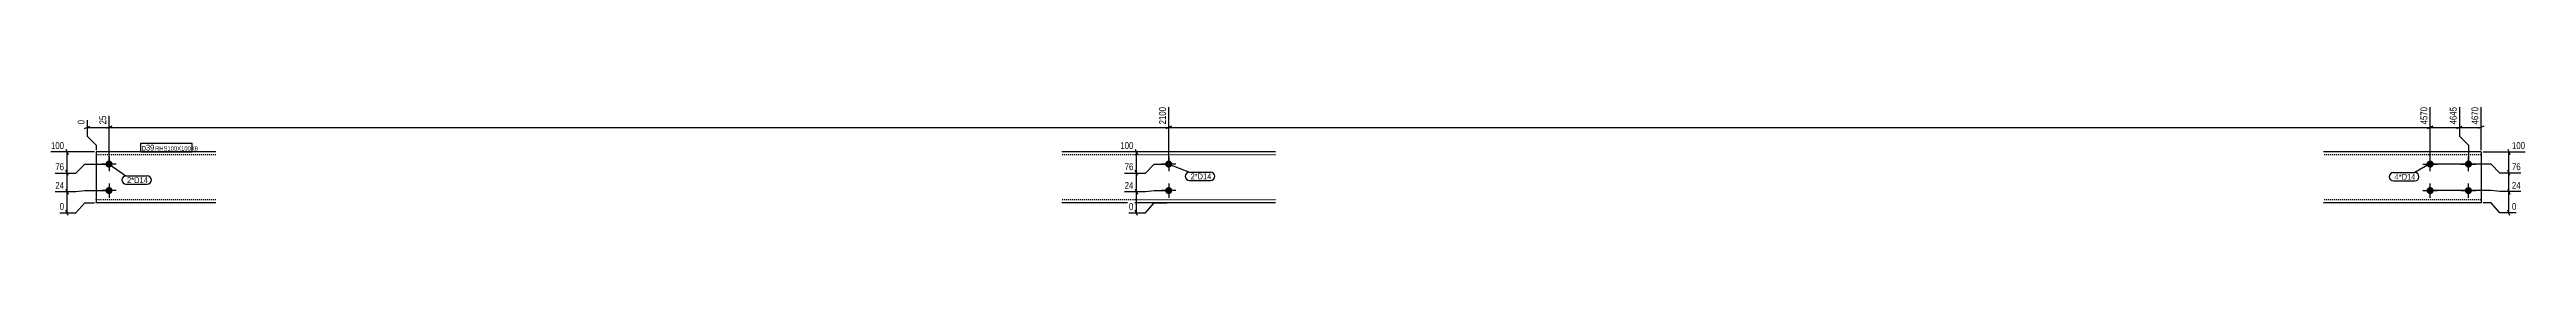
# Model space of a CAD drawing. Header units: millimetres. Extents: x 8 to 15542, y 10 to 226.
# Drawn here: x 8 to 4858, y 10 to 226 of the extents above; entities that cross this region are included whole.
import ezdxf

# ---------------------------------------------------------------- set-up
doc = ezdxf.new("R2010")
doc.units = ezdxf.units.MM
doc.linetypes.add('DXK_LINE_DOT2', pattern=[3.9198, 1.9599, -1.9599])
for name, color, linetype in [('MÅLSÆTNING', 7, 'Continuous'), ('STÅL', 7, 'Continuous'), ('TEKST', 7, 'Continuous')]:
    doc.layers.add(name, color=color, linetype=linetype)
doc.styles.add('Arial Narrow', font='ARIALN.TTF', dxfattribs={"height": 0.2})

msp = doc.modelspace()

# ---------------------------------------------------------------- hatches: boundary and pattern name
at = {"layer": 'STÅL', "linetype": 'Continuous'}
for points in [[(124.2, 104.3, -1), (124.2, 118.3, -1)], [(2199.2, 104.3, -1), (2199.2, 118.3, -1)], [(4669.2, 118.3, -1), (4669.2, 104.3, -1)], [(4744.2, 118.3, -1), (4744.2, 104.3, -1)], [(124.2, 52.3, -1), (124.2, 66.3, -1)], [(2199.2, 52.3, -1), (2199.2, 66.3, -1)], [(4669.2, 66.3, -1), (4669.2, 52.3, -1)], [(4744.2, 66.3, -1), (4744.2, 52.3, -1)]]:
    msp.add_hatch(color=3, dxfattribs=at).paths.add_polyline_path(points)

# ---------------------------------------------------------------- linework, layer by layer
at = {"layer": 'MÅLSÆTNING', "color": 7, "linetype": 'Continuous'}
for p, q in [((81.7, 197.8), (81.7, 165.9)), ((124.2, 114.8), (124.2, 206.4)), ((124.2, 114.8), (124.2, 206.4)), ((2199.2, 114.8), (2199.2, 223.4)), ((2199.2, 114.8), (2199.2, 223.4)), ((4669.2, 114.8), (4669.2, 223.4)), ((4669.2, 114.8), (4669.2, 223.4)), ((4726.7, 223.4), (4726.7, 165.9)), ((4769.2, 138.9), (4769.2, 223.4)), ((76.4, 181.3), (86.9, 185.5)), ((81.7, 183.4), (124.2, 183.4)), ((81.7, 165.9), (99.2, 148.4)), ((99.2, 148.4), (99.2, 138.9)), ((129.4, 185.5), (118.9, 181.3)), ((129.4, 185.5), (118.9, 181.3)), ((124.2, 183.4), (2199.2, 183.4)), ((2204.4, 185.5), (2193.9, 181.3)), ((2193.9, 181.3), (2204.4, 185.5)), ((2199.2, 183.4), (4669.2, 183.4)), ((4674.4, 185.5), (4663.9, 181.3)), ((4663.9, 181.3), (4674.4, 185.5)), ((4721.4, 181.3), (4731.9, 185.5)), ((4726.7, 183.4), (4769.2, 183.4)), ((4726.7, 165.9), (4744.2, 148.4)), ((4744.2, 148.4), (4744.2, 114.8)), ((4744.2, 148.4), (4744.2, 114.8)), ((4774.5, 185.5), (4764, 181.3)), ((95.7, 135.4), (10.5, 135.4)), ((39.9, 140.6), (44.1, 130.1)), ((44.1, 88.6), (39.9, 99.1)), ((44.1, 88.6), (39.9, 99.1)), ((42, 93.8), (42, 135.4)), ((59.5, 93.8), (77, 111.3)), ((59.5, 93.8), (77, 111.3)), ((77, 111.3), (120.7, 111.3)), ((77, 111.3), (120.7, 111.3)), ((2195.7, 135.4), (2104.4, 135.4)), ((2133.8, 140.6), (2138, 130.1)), ((2170.9, 111.3), (2195.7, 111.3)), ((2170.9, 111.3), (2195.7, 111.3)), ((4788.4, 111.3), (4672.7, 111.3)), ((4788.4, 111.3), (4672.7, 111.3)), ((4805.9, 93.8), (4788.4, 111.3)), ((4825.5, 88.6), (4821.3, 99.1)), ((19, 93.8), (59.5, 93.8)), ((19, 93.8), (59.5, 93.8)), ((19, 57.2), (59.5, 57.2)), ((19, 57.2), (59.5, 57.2)), ((39.9, 62.5), (44.1, 52)), ((39.9, 62.5), (44.1, 52)), ((42, 57.2), (42, 93.8)), ((42, 15.8), (42, 57.2)), ((59.5, 57.2), (77, 59.3)), ((59.5, 57.2), (77, 59.3)), ((77, 59.3), (120.7, 59.3)), ((77, 59.3), (120.7, 59.3)), ((2112.9, 57.2), (2153.4, 57.2)), ((2133.8, 62.5), (2138, 52)), ((2135.9, 15.8), (2135.9, 57.2)), ((2153.4, 57.2), (2170.9, 59.3)), ((2170.9, 59.3), (2195.7, 59.3)), ((2170.9, 59.3), (2195.7, 59.3)), ((4788.4, 59.3), (4672.7, 59.3)), ((4788.4, 59.3), (4672.7, 59.3)), ((4805.9, 57.2), (4788.4, 59.3)), ((4805.9, 57.2), (4788.4, 59.3)), ((4846.5, 93.8), (4805.9, 93.8)), ((4846.5, 57.2), (4805.9, 57.2)), ((4846.5, 57.2), (4805.9, 57.2)), ((4821.3, 62.5), (4825.5, 52)), ((4821.3, 62.5), (4825.5, 52)), ((4823.4, 57.2), (4823.4, 93.8)), ((4823.4, 15.8), (4823.4, 57.2)), ((27.6, 15.8), (59.5, 15.8)), ((44.1, 10.5), (39.9, 21)), ((59.5, 15.8), (77, 35.4)), ((77, 35.4), (95.7, 35.4)), ((2121.4, 15.8), (2153.4, 15.8)), ((2138, 10.5), (2133.8, 21)), ((2153.4, 15.8), (2170.9, 35.4)), ((2170.9, 35.4), (2195.7, 35.4)), ((4788.4, 35.4), (4772.7, 35.4)), ((4805.9, 15.8), (4788.4, 35.4)), ((4837.9, 15.8), (4805.9, 15.8)), ((4825.5, 10.5), (4821.3, 21))]:
    msp.add_line(p, q, dxfattribs=at)
at = {"layer": 'STÅL', "color": 2, "linetype": 'Continuous'}
for p, q in [((333.2, 135.4), (99.2, 135.4)), ((99.2, 135.4), (99.2, 36.3)), ((2408.2, 135.4), (1990.2, 135.4)), ((4769.2, 135.4), (4460.2, 135.4)), ((4769.2, 135.4), (4769.2, 134.4)), ((4769.2, 134.4), (4769.2, 131.8)), ((4769.2, 131.8), (4769.2, 35.4)), ((99.2, 35.4), (99.2, 36.3)), ((333.2, 35.4), (99.2, 35.4)), ((2408.2, 35.4), (1990.2, 35.4)), ((4769.2, 35.4), (4460.2, 35.4))]:
    msp.add_line(p, q, dxfattribs=at)
at = {"layer": 'STÅL', "color": 7, "linetype": 'DXK_LINE_DOT2'}
for p, q in [((333.2, 129.4), (99.2, 129.4)), ((2408.2, 129.4), (1990.2, 129.4)), ((4769.2, 129.4), (4460.2, 129.4)), ((99.2, 41.4), (99.2, 41.8)), ((333.2, 41.4), (99.2, 41.4)), ((2408.2, 41.4), (1990.2, 41.4)), ((4769.2, 41.4), (4460.2, 41.4)), ((4769.2, 41.4), (4769.2, 41.8))]:
    msp.add_line(p, q, dxfattribs=at)
at = {"layer": 'STÅL', "color": 3, "linetype": 'Continuous'}
for p, q in [((138.2, 111.3), (110.2, 111.3)), ((124.2, 125.3), (124.2, 97.3)), ((2213.2, 111.3), (2185.2, 111.3)), ((2199.2, 125.3), (2199.2, 97.3)), ((4655.2, 111.3), (4683.2, 111.3)), ((4669.2, 97.3), (4669.2, 125.3)), ((4730.2, 111.3), (4758.2, 111.3)), ((4744.2, 97.3), (4744.2, 125.3)), ((138.2, 59.3), (110.2, 59.3)), ((124.2, 73.3), (124.2, 45.3)), ((2213.2, 59.3), (2185.2, 59.3)), ((2199.2, 73.3), (2199.2, 45.3)), ((4655.2, 59.3), (4683.2, 59.3)), ((4669.2, 45.3), (4669.2, 73.3)), ((4730.2, 59.3), (4758.2, 59.3)), ((4744.2, 45.3), (4744.2, 73.3))]:
    msp.add_line(p, q, dxfattribs=at)

# ---------------------------------------------------------------- wipeouts: each hides what was drawn before it
at = {"color": 0}
msp.add_wipeout([(2279.2, 81.2), (2279.2, 93.4), (2241.9, 93.4), (2241.9, 81.2)], dxfattribs=at).dxf.layer = 'TEKST'

# ---------------------------------------------------------------- next in the draw order: wipeouts: each hides what was drawn before it
at = {"color": 0, "linetype": 'Continuous'}
for points in [[(121.4, 209.2), (101.8, 209.2), (101.8, 186.5), (121.4, 186.5)], [(2196.4, 226.2), (2176.8, 226.2), (2176.8, 186.5), (2196.4, 186.5)], [(4766.4, 226.2), (4746.8, 226.2), (4746.8, 186.5), (4766.4, 186.5)], [(38.9, 138.2), (38.9, 157.8), (7.7, 157.8), (7.7, 138.2)], [(4849.3, 96.6), (4849.3, 116.2), (4826.6, 116.2), (4826.6, 96.6)], [(2132.8, 60), (2132.8, 79.6), (2110.1, 79.6), (2110.1, 60)]]:
    msp.add_wipeout(points, dxfattribs=at).dxf.layer = 'MÅLSÆTNING'
at = {"color": 0}
for points in [[(210.7, 137.8), (210.7, 150.1), (188.3, 150.1), (188.3, 137.8)], [(196.8, 73.9), (196.8, 86.2), (159.5, 86.2), (159.5, 73.9)], [(2279.2, 81.2), (2279.2, 93.4), (2241.9, 93.4), (2241.9, 81.2)], [(4636.9, 80.4), (4636.9, 92.6), (4599.6, 92.6), (4599.6, 80.4)]]:
    msp.add_wipeout(points, dxfattribs=at).dxf.layer = 'TEKST'

# ---------------------------------------------------------------- next in the draw order: linework, layer by layer
at = {"layer": 'MÅLSÆTNING', "color": 7, "linetype": 'Continuous'}
for p, q in [((4726.7, 223.4), (4726.7, 165.9)), ((4669.2, 183.4), (4726.7, 183.4)), ((4721.4, 181.3), (4731.9, 185.5)), ((4726.7, 165.9), (4744.2, 148.4)), ((2138, 88.6), (2133.8, 99.1)), ((2138, 88.6), (2133.8, 99.1)), ((2135.9, 93.8), (2135.9, 135.4)), ((2153.4, 93.8), (2170.9, 111.3)), ((2153.4, 93.8), (2170.9, 111.3)), ((4772.7, 135.4), (4855, 135.4)), ((4805.9, 93.8), (4788.4, 111.3)), ((4821.3, 140.6), (4825.5, 130.1)), ((4825.5, 88.6), (4821.3, 99.1)), ((4823.4, 93.8), (4823.4, 135.4)), ((2112.9, 93.8), (2153.4, 93.8)), ((2112.9, 93.8), (2153.4, 93.8)), ((4846.5, 93.8), (4805.9, 93.8))]:
    msp.add_line(p, q, dxfattribs=at)
at = {"layer": 'TEKST', "color": 7, "linetype": 'Continuous'}
for p, q in [((2199.2, 111.3), (2239.8, 95.5)), ((2239.8, 95.5), (2281.3, 95.5)), ((2239.8, 79.1), (2281.3, 79.1))]:
    msp.add_line(p, q, dxfattribs=at)
for centre, start, end in [((2239.8, 87.3), 90, 270), ((2281.3, 87.3), 270, 90)]:
    msp.add_arc(centre, 8.23, start, end, dxfattribs=at)

# ---------------------------------------------------------------- next in the draw order: texts
at = {"layer": 'MÅLSÆTNING', "color": 3, "linetype": 'Continuous', "style": 'Arial Narrow'}
for s, p in [('25', (118.6, 189.3)), ('2100', (2193.6, 189.3)), ('4670', (4763.6, 189.3))]:
    msp.add_text(s, height=13.36, rotation=90.0002, dxfattribs=at).set_placement(p)
for s, p in [('100', (10.5, 141)), ('76', (4829.4, 99.4)), ('24', (2112.9, 62.8))]:
    msp.add_text(s, height=13.36, dxfattribs=at).set_placement(p)
at = {"layer": 'TEKST', "color": 3, "style": 'Arial Narrow'}
msp.add_text('2*D14', height=11.69, dxfattribs=at).set_placement((2241.9, 81.2))

# ---------------------------------------------------------------- next in the draw order: wipeouts: each hides what was drawn before it
at = {"color": 0, "linetype": 'Continuous'}
for points in [[(78.9, 200.6), (59.3, 200.6), (59.3, 186.5), (78.9, 186.5)], [(38.9, 96.6), (38.9, 116.2), (16.2, 116.2), (16.2, 96.6)], [(2132.8, 18.6), (2132.8, 38.2), (2118.6, 38.2), (2118.6, 18.6)]]:
    msp.add_wipeout(points, dxfattribs=at).dxf.layer = 'MÅLSÆTNING'
at = {"color": 0}
for points in [[(210.7, 137.8), (210.7, 150.1), (188.3, 150.1), (188.3, 137.8)], [(196.8, 73.9), (196.8, 86.2), (159.5, 86.2), (159.5, 73.9)], [(4636.9, 80.4), (4636.9, 92.6), (4599.6, 92.6), (4599.6, 80.4)]]:
    msp.add_wipeout(points, dxfattribs=at).dxf.layer = 'TEKST'

# ---------------------------------------------------------------- next in the draw order: linework, layer by layer
at = {"layer": 'MÅLSÆTNING', "color": 7, "linetype": 'Continuous'}
for p, q in [((2112.9, 57.2), (2153.4, 57.2)), ((2133.8, 62.5), (2138, 52)), ((2135.9, 57.2), (2135.9, 93.8)), ((2153.4, 57.2), (2170.9, 59.3))]:
    msp.add_line(p, q, dxfattribs=at)
at = {"layer": 'TEKST', "color": 7, "linetype": 'Continuous'}
for p, q in [((186.2, 135.7), (186.2, 152.2)), ((124.2, 111.3), (157.4, 88.3)), ((4667.3, 111.4), (4639, 94.7)), ((157.4, 88.3), (198.9, 88.3)), ((157.4, 71.8), (198.9, 71.8)), ((4597.5, 94.7), (4639, 94.7)), ((4597.5, 78.3), (4639, 78.3))]:
    msp.add_line(p, q, dxfattribs=at)
for centre, radius, start, end in [((157.4, 80.1), 8.23, 90, 270), ((198.9, 80.1), 8.23, 270, 90), ((4597.5, 86.5), 8.22, 90, 270), ((4639, 86.5), 8.22, 270, 90)]:
    msp.add_arc(centre, radius, start, end, dxfattribs=at)

# ---------------------------------------------------------------- next in the draw order: texts
at = {"layer": 'MÅLSÆTNING', "color": 3, "linetype": 'Continuous', "style": 'Arial Narrow'}
msp.add_text('0', height=13.4, rotation=90.0002, dxfattribs=at).set_placement((76.1, 189.3))
for s, height, p in [('76', 13.36, (19, 99.4)), ('0', 13.4, (2121.4, 21.4))]:
    msp.add_text(s, height=height, dxfattribs=at).set_placement(p)
at = {"layer": 'TEKST', "color": 3, "style": 'Arial Narrow'}
for s, p in [('2*D14', (159.5, 73.9)), ('4*D14', (4599.6, 80.4))]:
    msp.add_text(s, height=11.69, dxfattribs=at).set_placement(p)

# ---------------------------------------------------------------- next in the draw order: wipeouts: each hides what was drawn before it
at = {"color": 0, "linetype": 'Continuous'}
for points in [[(4666.4, 226.2), (4646.8, 226.2), (4646.8, 186.5), (4666.4, 186.5)], [(4723.9, 226.2), (4704.3, 226.2), (4704.3, 186.5), (4723.9, 186.5)], [(2132.8, 138.2), (2132.8, 157.8), (2101.6, 157.8), (2101.6, 138.2)], [(4857.8, 138.2), (4857.8, 157.8), (4826.6, 157.8), (4826.6, 138.2)], [(4849.3, 60), (4849.3, 79.6), (4826.6, 79.6), (4826.6, 60)]]:
    msp.add_wipeout(points, dxfattribs=at).dxf.layer = 'MÅLSÆTNING'
at = {"color": 0}
msp.add_wipeout([(284.8, 137.8), (284.8, 146.6), (214.4, 146.6), (214.4, 137.8)], dxfattribs=at).dxf.layer = 'TEKST'

# ---------------------------------------------------------------- next in the draw order: texts
at = {"layer": 'MÅLSÆTNING', "color": 3, "linetype": 'Continuous', "style": 'Arial Narrow'}
for s, p in [('4570', (4663.6, 189.3)), ('4645', (4721.1, 189.3))]:
    msp.add_text(s, height=13.36, rotation=90.0002, dxfattribs=at).set_placement(p)
for s, p in [('100', (2104.4, 141)), ('100', (4829.4, 141)), ('24', (4829.4, 62.8))]:
    msp.add_text(s, height=13.36, dxfattribs=at).set_placement(p)

# ---------------------------------------------------------------- next in the draw order: wipeouts: each hides what was drawn before it
at = {"color": 0, "linetype": 'Continuous'}
for points in [[(2132.8, 96.6), (2132.8, 116.2), (2110.1, 116.2), (2110.1, 96.6)], [(38.9, 60), (38.9, 79.6), (16.2, 79.6), (16.2, 60)], [(4840.7, 18.6), (4840.7, 38.2), (4826.6, 38.2), (4826.6, 18.6)]]:
    msp.add_wipeout(points, dxfattribs=at).dxf.layer = 'MÅLSÆTNING'
at = {"color": 0}
msp.add_wipeout([(284.8, 137.8), (284.8, 146.6), (214.4, 146.6), (214.4, 137.8)], dxfattribs=at).dxf.layer = 'TEKST'

# ---------------------------------------------------------------- next in the draw order: linework, layer by layer
at = {"layer": 'TEKST', "color": 7, "linetype": 'Continuous'}
for p, q in [((186.2, 152.2), (286.9, 152.2)), ((286.9, 135.7), (286.9, 152.2)), ((186.2, 135.7), (286.9, 135.7))]:
    msp.add_line(p, q, dxfattribs=at)

# ---------------------------------------------------------------- next in the draw order: texts
at = {"layer": 'MÅLSÆTNING', "color": 3, "linetype": 'Continuous', "style": 'Arial Narrow'}
for s, height, p in [('76', 13.36, (2112.9, 99.4)), ('24', 13.36, (19, 62.8)), ('0', 13.4, (4829.4, 21.4))]:
    msp.add_text(s, height=height, dxfattribs=at).set_placement(p)
at = {"layer": 'TEKST', "color": 3, "style": 'Arial Narrow'}
for s, height, p in [('p39', 11.69, (188.3, 137.8)), ('RHS100X100X6', 8.351, (214.4, 137.8))]:
    msp.add_text(s, height=height, dxfattribs=at).set_placement(p)

# ---------------------------------------------------------------- next in the draw order: wipeouts: each hides what was drawn before it
at = {"color": 0, "linetype": 'Continuous'}
msp.add_wipeout([(38.9, 18.6), (38.9, 38.2), (24.8, 38.2), (24.8, 18.6)], dxfattribs=at).dxf.layer = 'MÅLSÆTNING'

# ---------------------------------------------------------------- next in the draw order: texts
at = {"layer": 'MÅLSÆTNING', "color": 3, "linetype": 'Continuous', "style": 'Arial Narrow'}
msp.add_text('0', height=13.4, dxfattribs=at).set_placement((27.6, 21.4))

doc.saveas('drawing.dxf')
